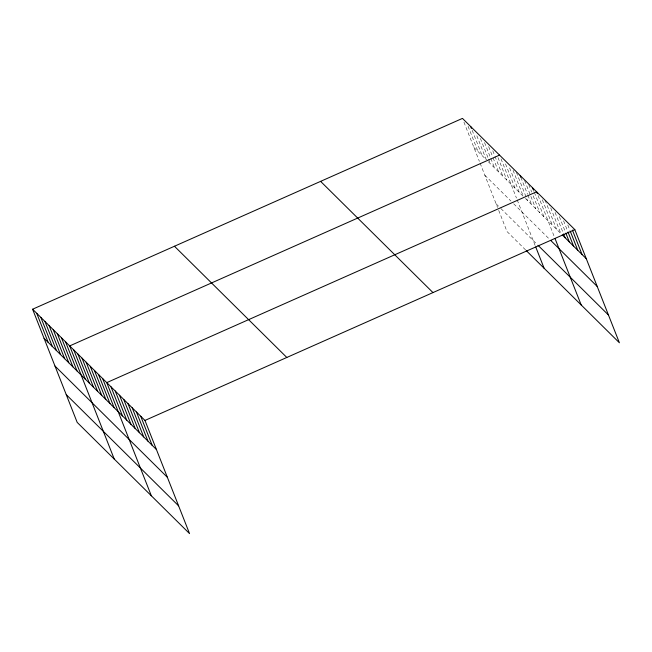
<?xml version="1.0" encoding="UTF-8"?>
<svg xmlns="http://www.w3.org/2000/svg" width="652" height="652" viewBox="0 0 652 652"><rect width="100%" height="100%" fill="white"/><g stroke="black" fill="none" stroke-linecap="round" stroke-linejoin="round"><path stroke-width="0.49" stroke-dasharray="3.26 2.44" d="M473.914 147.491L486.278 159.724L476.294 134.385M488.34 161.761L523.36 196.423L512.268 168.273M525.414 198.461L560.81 233.497L549.726 205.347M484.843 175.233L510.94 201.06M513.686 203.783L550.076 239.806M496.107 203.823L500.231 207.898M500.915 208.575L537.305 244.598M525.577 249.92L507.036 231.566L497.932 208.444M567.811 224.964L570.027 230.596M563.564 220.767L567.631 231.085M559.318 216.562L565.602 232.519M555.08 212.365L563.206 233.008M545.105 200.205L556.563 229.292M542.342 199.756L552.326 225.095M538.096 195.559L554.632 237.54M533.238 189.602L533.98 191.476M534.347 192.413L543.955 216.814M528.748 184.581L531.706 192.095M533.181 195.844L539.84 212.739M524.632 180.506L535.716 208.656M520.875 177.368L527.533 194.255M527.9 195.201L531.6 204.581M516.392 172.348L527.476 200.506M509.628 167.947L519.236 192.348M505.504 163.872L515.121 188.265M501.021 158.852L516.466 198.061M517.191 199.911L535.373 246.073M498.006 157.588L506.881 180.115M492.773 150.702L494.623 155.388M494.998 156.325L502.757 176.032M488.658 146.618L492.725 156.945M493.091 157.882L498.641 171.957M484.534 142.543L490.451 157.556M490.817 158.493L494.518 167.882M480.418 138.46L488.177 158.167M488.552 159.112L490.394 163.799M472.178 130.31L482.154 155.649M468.054 126.227L478.038 151.566M463.939 122.152L479.383 161.362M480.108 163.212L497.566 207.515"/><path stroke-width="0.98" d="M32.6 309.219L144.964 420.434L189.545 533.605L77.18 422.382L32.6 309.219L462.455 118.395L574.819 229.618L619.4 342.781L526.262 250.596M499.538 155.103L69.682 345.919L114.255 459.081M144.964 420.434L574.819 229.618M562.228 234.899L586.278 258.705M550.769 240.482L597.208 286.456M537.998 245.282L608.471 315.038M320.605 181.37L432.969 292.585M174.451 246.244L286.815 357.467M44.059 338.306L156.423 449.521M54.988 366.049L167.352 477.272M66.251 394.639L178.615 505.854M572.423 230.107L582.04 254.508M570.402 231.533L577.794 250.303M568.006 232.022L573.548 246.106M565.977 233.457L569.302 241.9M563.581 233.946L565.056 237.703M537.362 193.677L536.62 191.802L106.757 382.618L151.337 495.789M554.999 238.461L581.193 304.973M532.497 187.727L533.238 189.602M520.141 175.494L520.875 177.368M535.74 246.994L544.118 268.265M470.695 126.553L471.437 128.428M140.718 416.237L152.177 445.324M136.472 412.031L147.931 441.119M132.226 407.834L143.684 436.921M127.988 403.629L139.446 432.716M123.741 399.423L135.2 428.519M119.495 395.226L130.954 424.313M115.249 391.021L126.708 420.116M111.003 386.823L122.462 415.911M102.641 378.543L114.1 407.63M98.517 374.468L109.976 403.555M94.401 370.385L105.86 399.48M90.278 366.31L101.736 395.397M86.162 362.227L97.621 391.322M82.038 358.152L93.497 387.239M77.922 354.077L89.381 383.164M73.798 349.994L85.257 379.089M65.559 341.844L77.017 370.931M61.443 337.76L72.902 366.856M57.319 333.685L68.778 362.773M53.203 329.61L64.662 358.698M49.079 325.527L60.538 354.623M44.964 321.452L56.422 350.54M40.84 317.369L52.299 346.465M36.724 313.294L48.183 342.382"/></g></svg>
